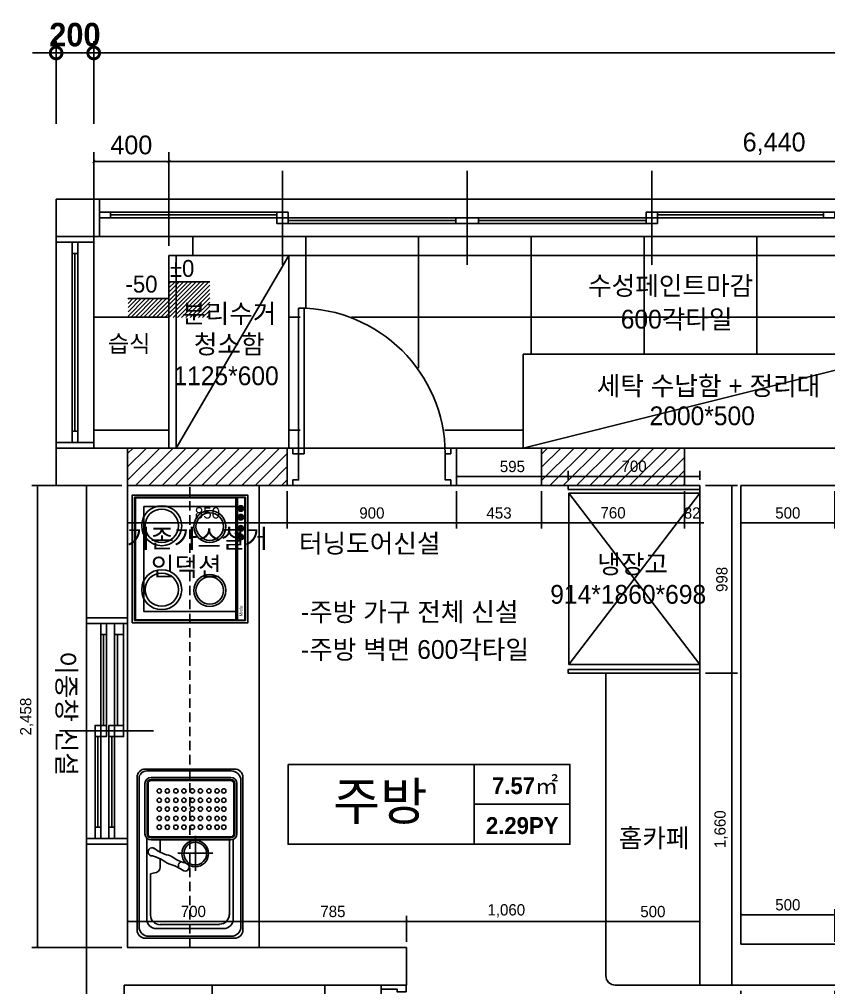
# Model space of a CAD drawing. Header units: inches. Extents: x 7740 to 83056, y -9304 to 75068.
# Drawn here: x 33277 to 37582, y 60634 to 65786 of the extents above; entities that cross this region are included whole.
import ezdxf
from ezdxf.enums import TextEntityAlignment as Align

# ---------------------------------------------------------------- set-up
doc = ezdxf.new("R2010")
doc.units = ezdxf.units.IN
doc.header["$LTSCALE"] = 50
doc.header["$MEASUREMENT"] = 0
doc.linetypes.add('DASHEDX2', pattern=[1.5, 1, -0.5])
for name, color, linetype in [('0-ELC TEXT', 7, 'Continuous'), ('0-LINE', 7, 'Continuous'), ('02-WAL', 2, 'Continuous'), ('03-TEXT', 3, 'Continuous'), ('03-WAL NEW', 3, 'Continuous'), ('04-WIN', 4, 'Continuous'), ('06-FUR', 6, 'Continuous'), ('06-LIGHT', 4, 'Continuous'), ('07-DIM', 5, 'Continuous'), ('07-DIM WAL', 5, 'Continuous'), ('08-HAT', 8, 'Continuous'), ('253', 253, 'Continuous'), ('CO-FURB-DN', 9, 'Continuous'), ('도면층2', 2, 'Continuous'), ('도면층4', 4, 'Continuous'), ('도면층5', 5, 'Continuous'), ('도면층8', 8, 'Continuous'), ('설비', 7, 'Continuous')]:
    doc.layers.add(name, color=color, linetype=linetype)
doc.styles.add('DH-TEXT', font='')
doc.styles.add('넥슨고딕', font='NEXONLv1GothicBold.ttf')
doc.styles.add('마감재', font='stylu.ttf')
doc.styles.add('코레일둥고', font='Korail_Round_Gothic_Medium.ttf')
doc.styles.get('DH-TEXT').set_extended_font_data('HY울릉도L')
doc.dimstyles.new('50', dxfattribs={"dimscale": 50, "dimtxt": 2.5, "dimasz": 2.5, "dimexe": 1.25, "dimexo": 2, "dimtad": 1, "dimdec": 0, "dimtxsty": '넥슨고딕', "dimblk": 'DOTSMALL', "dimcen": 2.5, "dimclrd": 1, "dimclre": 1, "dimclrt": 2, "dimadec": 0, "dimazin": 0, "dimtfac": 1, "dimtdec": 0, "dimtix": 1, "dimtmove": 0, "dimatfit": 3, "dimldrblk": 'DOTSMALL', "dimfxl": 0, "dimarcsym": 0})
doc.dimstyles.new('벽치수 Copy of DIM-50', dxfattribs={"dimscale": 50, "dimtxt": 2, "dimasz": 0.7, "dimexe": 1, "dimexo": 1, "dimgap": 0.7, "dimtad": 1, "dimdec": 0, "dimzin": 1, "dimdsep": 46, "dimlunit": 6, "dimtxsty": '마감재', "dimblk": 'ARCHTICK', "dimcen": -0.09, "dimclrd": 256, "dimclre": 256, "dimclrt": 3, "dimadec": 0, "dimazin": 0, "dimtfac": 1, "dimtdec": 0, "dimtix": 1, "dimtmove": 2, "dimatfit": 0, "dimldrblk": 'ARCHTICK', "dimfxl": 0, "dimtolj": 1, "dimtzin": 0, "dimarcsym": 0})
doc.dimstyles.new('사본 벽치수 Copy of DIM-30', dxfattribs={"dimscale": 30, "dimtxt": 2, "dimasz": 0.7, "dimexe": 1, "dimexo": 1, "dimgap": 0.7, "dimtad": 1, "dimdec": 0, "dimzin": 1, "dimdsep": 46, "dimlunit": 6, "dimtxsty": '마감재', "dimblk": 'ARCHTICK', "dimcen": -0.09, "dimclrd": 256, "dimclre": 256, "dimclrt": 3, "dimadec": 0, "dimazin": 0, "dimtfac": 1, "dimtdec": 0, "dimtix": 1, "dimtmove": 2, "dimatfit": 0, "dimldrblk": 'ARCHTICK', "dimfxl": 0, "dimtolj": 1, "dimtzin": 0, "dimarcsym": 0})
pattern_1 = [(0, (0, 0), (0, 600), []), (90, (0, 0), (-600, 4e-14), [])]

# ---------------------------------------------------------------- blocks, each defined once
blk = doc.blocks.new('_DOTSMALL')
at = {"color": 0, "linetype": 'ByBlock', "const_width": 0.5}
blk.add_lwpolyline([(-0.0625, 0, 1), (0.0625, 0, 1)], format="xyb", close=True, dxfattribs=at)
blk = doc.blocks.new('*D136')
at = {"layer": '07-DIM', "color": 1, "lineweight": -2}
for p, q in [((33472.3, 65229.7), (33472.3, 65669.2)), ((33672.3, 65229.7), (33672.3, 65669.2)), ((33472.3, 65606.7), (33347.3, 65606.7)), ((33472.3, 65606.7), (33672.3, 65606.7)), ((33672.3, 65606.7), (33797.3, 65606.7))]:
    blk.add_line(p, q, dxfattribs=at)
at = {"layer": 'Defpoints', "color": 0}
for p in [(33672.3, 65606.7), (33472.3, 65129.7), (33672.3, 65129.7)]:
    blk.add_point(p, dxfattribs=at)
at = {"layer": '07-DIM', "color": 1, "lineweight": -2, "xscale": 125, "yscale": 125, "zscale": 125}
blk.add_blockref('_DOTSMALL', (33472.3, 65606.7), dxfattribs=at)
at = {"layer": '07-DIM', "color": 1, "lineweight": -2, "xscale": 125, "yscale": 125, "zscale": 125, "rotation": 180}
blk.add_blockref('_DOTSMALL', (33672.3, 65606.7), dxfattribs=at)
at = {"layer": '07-DIM', "color": 2, "insert": (33572.3, 65703.5), "char_height": 125, "attachment_point": 5, "style": '넥슨고딕'}
blk.add_mtext('200', dxfattribs=at)
blk = doc.blocks.new('*D137')
at = {"layer": '07-DIM', "color": 1, "lineweight": -2}
for p, q in [((33672.3, 65229.7), (33672.3, 65669.2)), ((42312.3, 65229.7), (42312.3, 65669.2)), ((33672.3, 65606.7), (42312.3, 65606.7))]:
    blk.add_line(p, q, dxfattribs=at)
at = {"layer": 'Defpoints', "color": 0}
for p in [(42312.3, 65606.7), (33672.3, 65129.7), (42312.3, 65129.7)]:
    blk.add_point(p, dxfattribs=at)
at = {"layer": '07-DIM', "color": 1, "lineweight": -2, "xscale": 125, "yscale": 125, "zscale": 125, "rotation": 180}
blk.add_blockref('_DOTSMALL', (33672.3, 65606.7), dxfattribs=at)
at = {"layer": '07-DIM', "color": 1, "lineweight": -2, "xscale": 125, "yscale": 125, "zscale": 125}
blk.add_blockref('_DOTSMALL', (42312.3, 65606.7), dxfattribs=at)
at = {"layer": '07-DIM', "color": 2, "insert": (37992.3, 65703.5), "char_height": 125, "attachment_point": 5, "style": '넥슨고딕'}
blk.add_mtext('8640', dxfattribs=at)
blk = doc.blocks.new('_ARCHTICK')
at = {"color": 0, "linetype": 'ByBlock', "const_width": 0.075}
blk.add_lwpolyline([(-0.25, -0.25), (0.25, 0.25)], dxfattribs=at)
blk = doc.blocks.new('*D163')
at = {"layer": '07-DIM WAL', "lineweight": -2}
for p, q in [((34702.3, 63274.7), (34702.3, 63076.4)), ((35602.3, 63274.7), (35602.3, 63076.4)), ((35602.3, 63106.4), (34702.3, 63106.4))]:
    blk.add_line(p, q, dxfattribs=at)
at = {"layer": 'Defpoints', "color": 0}
for p in [(34702.3, 63304.7), (35602.3, 63304.7), (34702.3, 63106.4)]:
    blk.add_point(p, dxfattribs=at)
at = {"layer": '07-DIM WAL', "lineweight": -2, "xscale": 21, "yscale": 21, "zscale": 21, "rotation": 180}
blk.add_blockref('_ARCHTICK', (34702.3, 63106.4), dxfattribs=at)
at = {"layer": '07-DIM WAL', "lineweight": -2, "xscale": 21, "yscale": 21, "zscale": 21}
blk.add_blockref('_ARCHTICK', (35602.3, 63106.4), dxfattribs=at)
at = {"layer": '07-DIM WAL', "color": 3, "insert": (35152.3, 63158.7), "char_height": 60, "attachment_point": 5, "style": '마감재'}
blk.add_mtext('\\A1;900', dxfattribs=at)
blk = doc.blocks.new('*D164')
at = {"layer": '07-DIM WAL', "lineweight": -2}
for p, q in [((33852.3, 60876.7), (33852.3, 61015.4)), ((34552.3, 60876.7), (34552.3, 61015.4)), ((34552.3, 60985.4), (33852.3, 60985.4))]:
    blk.add_line(p, q, dxfattribs=at)
at = {"layer": 'Defpoints', "color": 0}
for p in [(33852.3, 60985.4), (33852.3, 60846.7), (34552.3, 60846.7)]:
    blk.add_point(p, dxfattribs=at)
at = {"layer": '07-DIM WAL', "lineweight": -2, "xscale": 21, "yscale": 21, "zscale": 21, "rotation": 180}
blk.add_blockref('_ARCHTICK', (33852.3, 60985.4), dxfattribs=at)
at = {"layer": '07-DIM WAL', "lineweight": -2, "xscale": 21, "yscale": 21, "zscale": 21}
blk.add_blockref('_ARCHTICK', (34552.3, 60985.4), dxfattribs=at)
at = {"layer": '07-DIM WAL', "color": 3, "insert": (34202.3, 61038.7), "char_height": 60, "attachment_point": 5, "style": '마감재'}
blk.add_mtext('\\A1;700', dxfattribs=at)
blk = doc.blocks.new('*D165')
at = {"layer": '07-DIM WAL', "lineweight": -2}
for p, q in [((36397.3, 60876.7), (36397.3, 61015.4)), ((36897.3, 60876.7), (36897.3, 61015.4)), ((36897.3, 60985.4), (36397.3, 60985.4))]:
    blk.add_line(p, q, dxfattribs=at)
at = {"layer": 'Defpoints', "color": 0}
for p in [(36397.3, 60985.4), (36397.3, 60846.7), (36897.3, 60846.7)]:
    blk.add_point(p, dxfattribs=at)
at = {"layer": '07-DIM WAL', "lineweight": -2, "xscale": 21, "yscale": 21, "zscale": 21, "rotation": 180}
blk.add_blockref('_ARCHTICK', (36397.3, 60985.4), dxfattribs=at)
at = {"layer": '07-DIM WAL', "lineweight": -2, "xscale": 21, "yscale": 21, "zscale": 21}
blk.add_blockref('_ARCHTICK', (36897.3, 60985.4), dxfattribs=at)
at = {"layer": '07-DIM WAL', "color": 3, "insert": (36647.3, 61037.9), "char_height": 60, "attachment_point": 5, "style": '마감재'}
blk.add_mtext('\\A1;500', dxfattribs=at)
blk = doc.blocks.new('*D166')
at = {"layer": '07-DIM WAL', "lineweight": -2}
for p, q in [((35337.3, 60876.7), (35337.3, 61015.4)), ((36397.3, 60876.7), (36397.3, 61015.4)), ((36397.3, 60985.4), (35337.3, 60985.4))]:
    blk.add_line(p, q, dxfattribs=at)
at = {"layer": 'Defpoints', "color": 0}
for p in [(35337.3, 60985.4), (35337.3, 60846.7), (36397.3, 60846.7)]:
    blk.add_point(p, dxfattribs=at)
at = {"layer": '07-DIM WAL', "lineweight": -2, "xscale": 21, "yscale": 21, "zscale": 21, "rotation": 180}
blk.add_blockref('_ARCHTICK', (35337.3, 60985.4), dxfattribs=at)
at = {"layer": '07-DIM WAL', "lineweight": -2, "xscale": 21, "yscale": 21, "zscale": 21}
blk.add_blockref('_ARCHTICK', (36397.3, 60985.4), dxfattribs=at)
at = {"layer": '07-DIM WAL', "color": 3, "insert": (35867.3, 61042), "char_height": 60, "attachment_point": 5, "style": '마감재'}
blk.add_mtext('\\A1;1,060', dxfattribs=at)
blk = doc.blocks.new('*D167')
at = {"layer": '07-DIM WAL', "lineweight": -2}
for p, q in [((34552.3, 60876.7), (34552.3, 61015.4)), ((35337.3, 60876.7), (35337.3, 61015.4)), ((35337.3, 60985.4), (34552.3, 60985.4))]:
    blk.add_line(p, q, dxfattribs=at)
at = {"layer": 'Defpoints', "color": 0}
for p in [(34552.3, 60985.4), (34552.3, 60846.7), (35337.3, 60846.7)]:
    blk.add_point(p, dxfattribs=at)
at = {"layer": '07-DIM WAL', "lineweight": -2, "xscale": 21, "yscale": 21, "zscale": 21, "rotation": 180}
blk.add_blockref('_ARCHTICK', (34552.3, 60985.4), dxfattribs=at)
at = {"layer": '07-DIM WAL', "lineweight": -2, "xscale": 21, "yscale": 21, "zscale": 21}
blk.add_blockref('_ARCHTICK', (35337.3, 60985.4), dxfattribs=at)
at = {"layer": '07-DIM WAL', "color": 3, "insert": (34944.8, 61038.5), "char_height": 60, "attachment_point": 5, "style": '마감재'}
blk.add_mtext('\\A1;785', dxfattribs=at)
blk = doc.blocks.new('FB-022')
at = {"layer": 'CO-FURB-DN', "color": 251}
for p, q in [((370.5, 513), (-361, 513)), ((346.5, 483.5), (97.4, 483.5)), ((-408.5, 465.5), (-408.5, 57)), ((76.4, 475), (-323, 475)), ((-99.8, 456), (-304, 456)), ((-99.8, 456), (-95, 437)), ((67.4, 453.5), (67.4, 59.5)), ((77.4, 453.5), (77.4, 59.5)), ((82.4, 453.5), (82.4, 59.5)), ((346.5, 473.5), (97.4, 473.5)), ((346.5, 468.5), (97.4, 468.5)), ((361.5, 59.5), (361.5, 453.5)), ((366.5, 59.5), (366.5, 453.5)), ((376.5, 59.5), (376.5, 453.5)), ((408.5, 57), (408.5, 475)), ((-370.5, 427.5), (-370.5, 95)), ((-350.7, 409), (-350.7, 114.5)), ((-66.5, 408.5), (-25.7, 408.5)), ((6.7, 408.5), (67.4, 408.5)), ((1.8, 320.6), (1.8, 148.2)), ((88, 234.4), (-84.4, 234.4)), ((-304, 66.5), (67.4, 66.5)), ((-361, 9.5), (361, 9.5)), ((-323, 47.5), (69.9, 47.5)), ((97.4, 44.5), (346.5, 44.5)), ((97.4, 39.5), (346.5, 39.5)), ((97.4, 29.5), (346.5, 29.5))]:
    blk.add_line(p, q, dxfattribs=at)
at = {"layer": 'CO-FURB-DN'}
blk.add_lwpolyline([(-378, 0), (378, 0, 0.414214), (418, 40), (418, 482.5, 0.414214), (378, 522.5), (-378, 522.5, 0.414214), (-418, 482.5), (-418, 40, 0.414214)], format="xyb", close=True, dxfattribs=at)
at = {"layer": 'CO-FURB-DN', "color": 251}
for centre, radius in [((130.7, 412.8), 10.7), ((130.7, 373.1), 10.7), ((174.1, 412.8), 10.7), ((174.1, 373.1), 10.7), ((220.1, 412.8), 10.7), ((220.1, 373.1), 10.7), ((263.5, 412.8), 10.7), ((263.5, 373.1), 10.7), ((309.5, 412.8), 10.7), ((309.5, 373.1), 10.7), ((130.7, 331), 10.7), ((174.1, 331), 10.7), ((220.1, 331), 10.7), ((263.5, 331), 10.7), ((309.5, 331), 10.7), ((-0.1, 235.3), 65.6), ((-0.1, 235.3), 56.1), ((130.7, 291.3), 10.7), ((174.1, 291.3), 10.7), ((220.1, 291.3), 10.7), ((263.5, 291.3), 10.7), ((309.5, 291.3), 10.7), ((130.7, 249.1), 10.7), ((174.1, 249.1), 10.7), ((220.1, 249.1), 10.7), ((263.5, 249.1), 10.7), ((309.5, 249.1), 10.7), ((130.7, 209.4), 10.7), ((174.1, 209.4), 10.7), ((220.1, 209.4), 10.7), ((263.5, 209.4), 10.7), ((309.5, 209.4), 10.7), ((130.7, 167.2), 10.7), ((174.1, 167.2), 10.7), ((220.1, 167.2), 10.7), ((263.5, 167.2), 10.7), ((309.5, 167.2), 10.7), ((130.7, 127.5), 10.7), ((130.7, 94), 10.7), ((174.1, 127.5), 10.7), ((174.1, 94), 10.7), ((220.1, 127.5), 10.7), ((220.1, 94), 10.7), ((263.5, 127.5), 10.7), ((263.5, 94), 10.7), ((309.5, 127.5), 10.7), ((309.5, 94), 10.7)]:
    blk.add_circle(centre, radius, dxfattribs=at)
for centre, radius, start, end in [((-361, 465.5), 47.5, 90, 180), ((97.4, 453.5), 30, 90, 180), ((346.5, 453.5), 30, 0, 90), ((370.5, 475), 38, 0, 90), ((-323, 427.5), 47.5, 90, 180), ((-304, 408.5), 47.5, 90, 180), ((-66.5, 437), 28.5, 180, 270), ((-191.5, 490.3), 185.1, 323.5863, 349.4447), ((8.7, 448.1), 20, 310.6945, 180.7549), ((172.2, 325.1), 185.1, 141.4118, 166.8606), ((97.4, 453.5), 20, 90, 180), ((97.4, 453.5), 15, 90, 180), ((346.5, 453.5), 20, 0, 90), ((346.5, 453.5), 15, 0, 90), ((66.5, 437), 28.5, 270, 271.7483), ((-309.2, 441.9), 270.1, 325.9944, 343.4491), ((-2.3, 350.7), 50, 143.5863, 163.4491), ((132.7, 239.2), 185.1, 143.6787, 165.202), ((-56.8, 378.5), 50, 323.6787, 346.8606), ((-66.2, 284.6), 20, 161.8768, 5.5388), ((-59.8, 298.7), 20, 16.6147, 121.8543), ((-301.3, 114.5), 47.5, 180, 270), ((-361, 57), 47.5, 180, 270), ((-323, 95), 47.5, 180, 270), ((97.4, 59.5), 30, 180, 270), ((97.4, 59.5), 20, 180, 270), ((97.4, 59.5), 15, 180, 270), ((346.5, 59.5), 30, 270, 0), ((346.5, 59.5), 20, 270, 0), ((346.5, 59.5), 15, 270, 0), ((361, 57), 47.5, 270, 0)]:
    blk.add_arc(centre, radius, start, end, dxfattribs=at)
blk = doc.blocks.new('FB-009')
at = {"layer": 'CO-FURB-DN', "color": 251}
for p, q in [((10, 510), (10, 10)), ((278, 510), (10, 510)), ((13.4, 505.2), (13.4, 53.7)), ((275.4, 505.2), (13.4, 505.2)), ((566, 510), (266.8, 510)), ((563.4, 505.2), (266.8, 505.2)), ((563.4, 53.7), (563.4, 505.2)), ((566, 10), (566, 510)), ((10, 50), (278, 50)), ((12.2, 46.5), (12.2, 13.4)), ((276.4, 46.5), (12.2, 46.5)), ((13.4, 53.7), (275.4, 53.7)), ((266.8, 53.7), (563.4, 53.7)), ((266.8, 50), (566, 50)), ((564.4, 46.5), (266.8, 46.5)), ((564.4, 13.4), (564.4, 46.5)), ((10, 10), (278, 10)), ((12.2, 13.4), (276.4, 13.4)), ((266.8, 13.4), (564.4, 13.4)), ((266.8, 10), (566, 10)), ((385, 40.6), (385, 21.8)), ((388, 40.6), (388, 21.8)), ((424.2, 40.6), (424.2, 21.8)), ((427.2, 40.6), (427.2, 21.8)), ((474.9, 40.6), (474.9, 21.8)), ((477.9, 40.6), (477.9, 21.8)), ((514, 40.6), (514, 21.8)), ((517, 40.6), (517, 21.8))]:
    blk.add_line(p, q, dxfattribs=at)
at = {"layer": 'CO-FURB-DN'}
blk.add_lwpolyline([(0, 520), (576, 520), (576, 0), (0, 0)], close=True, dxfattribs=at)
at = {"layer": 'CO-FURB-DN', "color": 251}
for centre, radius in [((149.6, 387.2), 89.9), ((149.6, 387.2), 74.9), ((437.6, 387.2), 89.9), ((437.6, 387.2), 74.9), ((145.8, 170.8), 72), ((145.8, 170.8), 62), ((433.8, 170.8), 72), ((433.8, 170.8), 62), ((386.5, 31.2), 12.5), ((425.6, 31.2), 12.5), ((476.3, 31.2), 12.5), ((515.5, 31.2), 12.5), ((386.5, 31.2), 9.52), ((425.6, 31.2), 9.52), ((476.3, 31.2), 9.52), ((515.5, 31.2), 9.52)]:
    blk.add_circle(centre, radius, dxfattribs=at)
at = {"layer": 'CO-FURB-DN', "color": 251, "style": 'DH-TEXT'}
blk.add_text('Miele', height=15, dxfattribs=at).set_placement((29, 23.1))
blk = doc.blocks.new('*D174')
at = {"layer": '07-DIM WAL', "lineweight": -2}
for p, q in [((36927.3, 63304.7), (37096.7, 63304.7)), ((37066.7, 63304.7), (37066.7, 62306.7)), ((36927.3, 62306.7), (37096.7, 62306.7))]:
    blk.add_line(p, q, dxfattribs=at)
at = {"layer": 'Defpoints', "color": 0}
for p in [(36897.3, 63304.7), (36897.3, 62306.7), (37066.7, 62306.7)]:
    blk.add_point(p, dxfattribs=at)
at = {"layer": '07-DIM WAL', "lineweight": -2, "xscale": 21, "yscale": 21, "zscale": 21}
for p, rotation in [((37066.7, 63304.7), 90), ((37066.7, 62306.7), 270)]:
    blk.add_blockref('_ARCHTICK', p, dxfattribs=dict(at, rotation=rotation))
at = {"layer": '07-DIM WAL', "color": 3, "insert": (37014.6, 62805.7), "char_height": 60, "attachment_point": 5, "rotation": 90, "style": '마감재'}
blk.add_mtext('\\A1;998', dxfattribs=at)
blk = doc.blocks.new('*D175')
at = {"layer": '07-DIM WAL', "lineweight": -2}
for p, q in [((33822.3, 63304.7), (33342.5, 63304.7)), ((33372.5, 63304.7), (33372.5, 60846.7)), ((33822.3, 60846.7), (33342.5, 60846.7))]:
    blk.add_line(p, q, dxfattribs=at)
at = {"layer": 'Defpoints', "color": 0}
for p in [(33852.3, 63304.7), (33372.5, 60846.7), (33852.3, 60846.7)]:
    blk.add_point(p, dxfattribs=at)
at = {"layer": '07-DIM WAL', "lineweight": -2, "xscale": 21, "yscale": 21, "zscale": 21}
for p, rotation in [((33372.5, 63304.7), 90), ((33372.5, 60846.7), 270)]:
    blk.add_blockref('_ARCHTICK', p, dxfattribs=dict(at, rotation=rotation))
at = {"layer": '07-DIM WAL', "color": 3, "insert": (33316, 62075.7), "char_height": 60, "attachment_point": 5, "rotation": 90, "style": '마감재'}
blk.add_mtext('\\A1;2,458', dxfattribs=at)
blk = doc.blocks.new('*D176')
at = {"layer": '07-DIM WAL', "lineweight": -2}
for p, q in [((36927.3, 62306.7), (37096.7, 62306.7)), ((37066.7, 62306.7), (37066.7, 60646.7)), ((36927.3, 60646.7), (37096.7, 60646.7))]:
    blk.add_line(p, q, dxfattribs=at)
at = {"layer": 'Defpoints', "color": 0}
for p in [(36897.3, 62306.7), (36897.3, 60646.7), (37066.7, 60646.7)]:
    blk.add_point(p, dxfattribs=at)
at = {"layer": '07-DIM WAL', "lineweight": -2, "xscale": 21, "yscale": 21, "zscale": 21}
for p, rotation in [((37066.7, 62306.7), 90), ((37066.7, 60646.7), 270)]:
    blk.add_blockref('_ARCHTICK', p, dxfattribs=dict(at, rotation=rotation))
at = {"layer": '07-DIM WAL', "color": 3, "insert": (37010, 61476.7), "char_height": 60, "attachment_point": 5, "rotation": 90, "style": '마감재'}
blk.add_mtext('\\A1;1,660', dxfattribs=at)
blk = doc.blocks.new('*D180')
at = {"layer": '07-DIM WAL', "lineweight": -2}
for p, q in [((37115.3, 63274.7), (37115.3, 63076.4)), ((37615.3, 63274.7), (37615.3, 63076.4)), ((37615.3, 63106.4), (37115.3, 63106.4))]:
    blk.add_line(p, q, dxfattribs=at)
at = {"layer": 'Defpoints', "color": 0}
for p in [(37115.3, 63304.7), (37615.3, 63304.7), (37115.3, 63106.4)]:
    blk.add_point(p, dxfattribs=at)
at = {"layer": '07-DIM WAL', "lineweight": -2, "xscale": 21, "yscale": 21, "zscale": 21, "rotation": 180}
blk.add_blockref('_ARCHTICK', (37115.3, 63106.4), dxfattribs=at)
at = {"layer": '07-DIM WAL', "lineweight": -2, "xscale": 21, "yscale": 21, "zscale": 21}
blk.add_blockref('_ARCHTICK', (37615.3, 63106.4), dxfattribs=at)
at = {"layer": '07-DIM WAL', "color": 3, "insert": (37365.3, 63159), "char_height": 60, "attachment_point": 5, "style": '마감재'}
blk.add_mtext('\\A1;500', dxfattribs=at)
blk = doc.blocks.new('*D181')
at = {"layer": '07-DIM WAL', "lineweight": -2}
for p, q in [((36055.3, 63274.7), (36055.3, 63076.4)), ((36815.3, 63274.7), (36815.3, 63076.4)), ((36055.3, 63106.4), (36815.3, 63106.4))]:
    blk.add_line(p, q, dxfattribs=at)
at = {"layer": 'Defpoints', "color": 0}
for p in [(36055.3, 63304.7), (36815.3, 63304.7), (36815.3, 63106.4)]:
    blk.add_point(p, dxfattribs=at)
at = {"layer": '07-DIM WAL', "lineweight": -2, "xscale": 21, "yscale": 21, "zscale": 21, "rotation": 180}
blk.add_blockref('_ARCHTICK', (36055.3, 63106.4), dxfattribs=at)
at = {"layer": '07-DIM WAL', "lineweight": -2, "xscale": 21, "yscale": 21, "zscale": 21}
blk.add_blockref('_ARCHTICK', (36815.3, 63106.4), dxfattribs=at)
at = {"layer": '07-DIM WAL', "color": 3, "insert": (36435.3, 63159.8), "char_height": 60, "attachment_point": 5, "style": '마감재'}
blk.add_mtext('\\A1;760', dxfattribs=at)
blk = doc.blocks.new('*D182')
at = {"layer": '07-DIM WAL', "lineweight": -2}
for p, q in [((36815.3, 63274.7), (36815.3, 63076.4)), ((36897.3, 63274.7), (36897.3, 63076.4)), ((36815.3, 63106.4), (36794.3, 63106.4)), ((36897.3, 63106.4), (36815.3, 63106.4)), ((36897.3, 63106.4), (36918.3, 63106.4))]:
    blk.add_line(p, q, dxfattribs=at)
at = {"layer": 'Defpoints', "color": 0}
for p in [(36815.3, 63304.7), (36897.3, 63304.7), (36815.3, 63106.4)]:
    blk.add_point(p, dxfattribs=at)
at = {"layer": '07-DIM WAL', "lineweight": -2, "xscale": 21, "yscale": 21, "zscale": 21}
blk.add_blockref('_ARCHTICK', (36815.3, 63106.4), dxfattribs=at)
at = {"layer": '07-DIM WAL', "lineweight": -2, "xscale": 21, "yscale": 21, "zscale": 21, "rotation": 180}
blk.add_blockref('_ARCHTICK', (36897.3, 63106.4), dxfattribs=at)
at = {"layer": '07-DIM WAL', "color": 3, "insert": (36856.3, 63158.5), "char_height": 60, "attachment_point": 5, "style": '마감재'}
blk.add_mtext('\\A1;82', dxfattribs=at)
blk = doc.blocks.new('*D191')
at = {"layer": '07-DIM WAL', "lineweight": -2}
for p, q in [((33672.3, 64679.7), (33672.3, 65079.3)), ((34072.3, 64579.7), (34072.3, 65079.3)), ((34072.3, 65029.3), (33672.3, 65029.3))]:
    blk.add_line(p, q, dxfattribs=at)
at = {"layer": 'Defpoints', "color": 0}
for p in [(33672.3, 65029.3), (33672.3, 64629.7), (34072.3, 64529.7)]:
    blk.add_point(p, dxfattribs=at)
at = {"layer": '07-DIM WAL', "lineweight": -2, "xscale": 35, "yscale": 35, "zscale": 35, "rotation": 180}
blk.add_blockref('_ARCHTICK', (33672.3, 65029.3), dxfattribs=at)
at = {"layer": '07-DIM WAL', "lineweight": -2, "xscale": 35, "yscale": 35, "zscale": 35}
blk.add_blockref('_ARCHTICK', (34072.3, 65029.3), dxfattribs=at)
at = {"layer": '07-DIM WAL', "color": 3, "insert": (33872.3, 65116.9), "char_height": 100, "attachment_point": 5, "style": '마감재'}
blk.add_mtext('\\A1;400', dxfattribs=at)
blk = doc.blocks.new('*D193')
at = {"layer": '07-DIM WAL', "lineweight": -2}
for p, q in [((34072.3, 64679.7), (34072.3, 65079.3)), ((40512.3, 64679.7), (40512.3, 65079.3)), ((34072.3, 65029.3), (40512.3, 65029.3))]:
    blk.add_line(p, q, dxfattribs=at)
at = {"layer": 'Defpoints', "color": 0}
for p in [(40512.3, 65029.3), (34072.3, 64629.7), (40512.3, 64629.7)]:
    blk.add_point(p, dxfattribs=at)
at = {"layer": '07-DIM WAL', "lineweight": -2, "xscale": 35, "yscale": 35, "zscale": 35, "rotation": 180}
blk.add_blockref('_ARCHTICK', (34072.3, 65029.3), dxfattribs=at)
at = {"layer": '07-DIM WAL', "lineweight": -2, "xscale": 35, "yscale": 35, "zscale": 35}
blk.add_blockref('_ARCHTICK', (40512.3, 65029.3), dxfattribs=at)
at = {"layer": '07-DIM WAL', "color": 3, "insert": (37292.3, 65123.6), "char_height": 100, "attachment_point": 5, "style": '마감재'}
blk.add_mtext('\\A1;6,440', dxfattribs=at)
blk = doc.blocks.new('*D194')
at = {"layer": '07-DIM WAL', "lineweight": -2}
for p, q in [((33852.3, 63274.7), (33852.3, 63076.4)), ((34702.3, 63274.7), (34702.3, 63076.4)), ((33852.3, 63106.4), (34702.3, 63106.4))]:
    blk.add_line(p, q, dxfattribs=at)
at = {"layer": 'Defpoints', "color": 0}
for p in [(33852.3, 63304.7), (34702.3, 63304.7), (34702.3, 63106.4)]:
    blk.add_point(p, dxfattribs=at)
at = {"layer": '07-DIM WAL', "lineweight": -2, "xscale": 21, "yscale": 21, "zscale": 21, "rotation": 180}
blk.add_blockref('_ARCHTICK', (33852.3, 63106.4), dxfattribs=at)
at = {"layer": '07-DIM WAL', "lineweight": -2, "xscale": 21, "yscale": 21, "zscale": 21}
blk.add_blockref('_ARCHTICK', (34702.3, 63106.4), dxfattribs=at)
at = {"layer": '07-DIM WAL', "color": 3, "insert": (34277.3, 63159), "char_height": 60, "attachment_point": 5, "style": '마감재'}
blk.add_mtext('\\A1;850', dxfattribs=at)
blk = doc.blocks.new('*D195')
at = {"layer": '07-DIM WAL', "lineweight": -2}
for p, q in [((35602.3, 63274.7), (35602.3, 63076.4)), ((36055.3, 63274.7), (36055.3, 63076.4)), ((36055.3, 63106.4), (35602.3, 63106.4))]:
    blk.add_line(p, q, dxfattribs=at)
at = {"layer": 'Defpoints', "color": 0}
for p in [(35602.3, 63304.7), (36055.3, 63304.7), (35602.3, 63106.4)]:
    blk.add_point(p, dxfattribs=at)
at = {"layer": '07-DIM WAL', "lineweight": -2, "xscale": 21, "yscale": 21, "zscale": 21, "rotation": 180}
blk.add_blockref('_ARCHTICK', (35602.3, 63106.4), dxfattribs=at)
at = {"layer": '07-DIM WAL', "lineweight": -2, "xscale": 21, "yscale": 21, "zscale": 21}
blk.add_blockref('_ARCHTICK', (36055.3, 63106.4), dxfattribs=at)
at = {"layer": '07-DIM WAL', "color": 3, "insert": (35828.8, 63158.8), "char_height": 60, "attachment_point": 5, "style": '마감재'}
blk.add_mtext('\\A1;453', dxfattribs=at)
blk = doc.blocks.new('*D202')
at = {"layer": '07-DIM', "lineweight": -2}
for p, q in [((37115.3, 60616.7), (37115.3, 60357.5)), ((37615.3, 60616.7), (37615.3, 60357.5)), ((37115.3, 60387.5), (37615.3, 60387.5))]:
    blk.add_line(p, q, dxfattribs=at)
at = {"layer": 'Defpoints', "color": 0}
for p in [(37115.3, 60646.7), (37615.3, 60646.7), (37615.3, 60387.5)]:
    blk.add_point(p, dxfattribs=at)
at = {"layer": '07-DIM', "lineweight": -2, "xscale": 21, "yscale": 21, "zscale": 21, "rotation": 180}
blk.add_blockref('_ARCHTICK', (37115.3, 60387.5), dxfattribs=at)
at = {"layer": '07-DIM', "lineweight": -2, "xscale": 21, "yscale": 21, "zscale": 21}
blk.add_blockref('_ARCHTICK', (37615.3, 60387.5), dxfattribs=at)
at = {"layer": '07-DIM', "color": 3, "insert": (37365.3, 60440.1), "char_height": 60, "attachment_point": 5, "style": '마감재'}
blk.add_mtext('\\A1;500', dxfattribs=at)
blk = doc.blocks.new('FLOORPLAN')
at = {"layer": '03-WAL NEW'}
h = blk.add_hatch(dxfattribs=at)
h.set_pattern_fill('_USER', color=256, scale=50, angle=45, pattern_type=0)
h.set_pattern_definition([(45, (-3709.986, 36165.68), (-35.35534, 35.35534), [])])
h.paths.add_polyline_path([(34522.9, 50315.9), (33672.9, 50315.9), (33672.9, 50115.9), (34522.9, 50115.9)])
h = blk.add_hatch(dxfattribs=at)
h.set_pattern_fill('_USER', color=256, scale=50, angle=45, pattern_type=0)
h.set_pattern_definition([(45, (-1504.986, 36165.68), (-35.35534, 35.35534), [])])
h.paths.add_polyline_path([(36635.9, 50315.9), (35875.9, 50315.9), (35875.9, 50115.9), (36635.9, 50115.9)])
at = {"layer": '0-LINE'}
blk.add_line((35022.5, 47457.9), (35022.5, 45857.9), dxfattribs=at)
at = {"layer": '02-WAL'}
for p, q in [((33292.9, 50115.9), (33292.9, 51640.9)), ((33292.9, 51640.9), (33492.9, 51640.9)), ((33492.9, 51440.9), (33492.9, 51640.9)), ((33492.9, 50315.9), (33492.9, 51440.9)), ((33292.9, 50315.9), (34522.9, 50315.9)), ((33672.9, 47657.9), (33672.9, 50315.9)), ((34522.9, 50115.9), (34522.9, 50315.9)), ((34522.9, 50315.9), (34522.9, 50115.9)), ((35422.9, 50315.9), (37435.9, 50315.9)), ((35422.9, 50115.9), (35422.9, 50315.9)), ((35422.9, 50315.9), (35422.9, 50115.9)), ((35875.9, 50115.9), (35875.9, 50315.9)), ((36635.9, 50115.9), (36635.9, 50315.9)), ((33292.9, 50115.9), (33454.9, 50115.9)), ((33454.9, 45857.9), (33454.9, 50115.9)), ((33672.9, 50115.9), (34522.9, 50115.9)), ((35422.9, 50115.9), (36717.9, 50115.9)), ((36717.9, 47457.9), (36717.9, 50115.9)), ((36935.9, 47675.9), (36935.9, 50115.9)), ((36935.9, 50115.9), (38205.9, 50115.9)), ((33672.9, 49412.9), (33454.9, 49412.9)), ((33672.9, 48207.9), (33454.9, 48207.9)), ((35157.9, 47657.9), (33672.9, 47657.9)), ((35157.9, 47457.9), (35157.9, 47657.9)), ((36935.9, 47675.9), (37435.9, 47675.9)), ((33654.9, 45857.9), (33654.9, 47457.9)), ((35157.9, 47457.9), (33654.9, 47457.9)), ((36717.9, 47457.9), (37435.9, 47457.9))]:
    blk.add_line(p, q, dxfattribs=at)
at = {"layer": '03-WAL NEW'}
blk.add_line((34722.5, 45857.9), (34722.5, 47457.9), dxfattribs=at)
for points in [[(34522.9, 50315.9), (33672.9, 50315.9), (33672.9, 50115.9), (34522.9, 50115.9)], [(36635.9, 50315.9), (35875.9, 50315.9), (35875.9, 50115.9), (36635.9, 50115.9)]]:
    blk.add_lwpolyline(points, close=True, dxfattribs=at)
at = {"layer": '04-WIN'}
blk.add_line((34582.9, 50285.9), (34582.9, 51060.9), dxfattribs=at)
at = {"layer": '도면층2'}
for p, q in [((33492.9, 51640.9), (33492.9, 51440.9)), ((33492.9, 51440.9), (33292.9, 51440.9)), ((33492.9, 50315.9), (33292.9, 50315.9)), ((34522.9, 50315.9), (34522.9, 50115.9)), ((35422.9, 50315.9), (35422.9, 50115.9)), ((33454.9, 49412.9), (33672.9, 49412.9)), ((33454.9, 48207.9), (33672.9, 48207.9))]:
    blk.add_line(p, q, dxfattribs=at)
at = {"layer": '도면층4'}
for p, q in [((34496.7, 51290.9), (34496.7, 51790.9)), ((35479.4, 51290.9), (35479.4, 51790.9)), ((36462.1, 51290.9), (36462.1, 51790.9)), ((37465.9, 51640.9), (33492.9, 51640.9)), ((33492.9, 51640.9), (33492.9, 51440.9)), ((33522.9, 51640.9), (33522.9, 51440.9)), ((33582.9, 51555.9), (34466.7, 51555.9)), ((34526.7, 51525.9), (35419.4, 51525.9)), ((36432.1, 51525.9), (35539.4, 51525.9)), ((37375.9, 51555.9), (36492.1, 51555.9)), ((33292.9, 51440.9), (33292.9, 50315.9)), ((33492.9, 51440.9), (33292.9, 51440.9)), ((33492.9, 51440.9), (37465.9, 51440.9)), ((33492.9, 50315.9), (33492.9, 51440.9)), ((33492.9, 51410.9), (33292.9, 51410.9)), ((33392.9, 51350.9), (33392.9, 50405.9)), ((34582.9, 50285.9), (34582.9, 51060.9)), ((34582.9, 51060.9), (34612.9, 51060.9)), ((34612.9, 50285.9), (34612.9, 51060.3)), ((33292.9, 50345.9), (33492.9, 50345.9)), ((33292.9, 50315.9), (33492.9, 50315.9)), ((34522.9, 50115.9), (34522.9, 50315.9)), ((34522.9, 50315.9), (35422.9, 50315.9)), ((34522.9, 50315.9), (34522.9, 50115.9)), ((34582.9, 50285.9), (34612.9, 50285.9)), ((35422.9, 50315.9), (35422.9, 50115.9)), ((35422.9, 50115.9), (34522.9, 50115.9)), ((33672.9, 49412.9), (33454.9, 49412.9)), ((33454.9, 49412.9), (33454.9, 48207.9)), ((33672.9, 48207.9), (33672.9, 49412.9)), ((33672.9, 49382.9), (33454.9, 49382.9)), ((33545.3, 48840.4), (33545.3, 49322.9)), ((33619.1, 48840.4), (33619.1, 49322.9)), ((33810.3, 48810.4), (33310.3, 48810.4)), ((33515.3, 48297.9), (33515.3, 48780.4)), ((33589.1, 48297.9), (33589.1, 48780.4)), ((33454.9, 48237.9), (33672.9, 48237.9)), ((33454.9, 48207.9), (33672.9, 48207.9))]:
    blk.add_line(p, q, dxfattribs=at)
for points in [[(33522.9, 51570.9), (33522.9, 51540.9), (33582.9, 51540.9), (33582.9, 51570.9)], [(34466.7, 51570.9), (34466.7, 51540.9), (34526.7, 51540.9), (34526.7, 51570.9)], [(34466.7, 51540.9), (34466.7, 51510.9), (34526.7, 51510.9), (34526.7, 51540.9)], [(35419.4, 51540.9), (35419.4, 51510.9), (35479.4, 51510.9), (35479.4, 51540.9)], [(35539.4, 51540.9), (35539.4, 51510.9), (35479.4, 51510.9), (35479.4, 51540.9)], [(36492.1, 51570.9), (36492.1, 51540.9), (36432.1, 51540.9), (36432.1, 51570.9)], [(36492.1, 51540.9), (36492.1, 51510.9), (36432.1, 51510.9), (36432.1, 51540.9)], [(37435.9, 51570.9), (37435.9, 51540.9), (37375.9, 51540.9), (37375.9, 51570.9)], [(33407.9, 51410.9), (33377.9, 51410.9), (33377.9, 51350.9), (33407.9, 51350.9)], [(33407.9, 50405.9), (33377.9, 50405.9), (33377.9, 50345.9), (33407.9, 50345.9)], [(33530.3, 49322.9), (33560.3, 49322.9), (33560.3, 49382.9), (33530.3, 49382.9)], [(33604.1, 49322.9), (33652.1, 49322.9), (33652.1, 49382.9), (33604.1, 49382.9)], [(33500.3, 48780.4), (33530.3, 48780.4), (33530.3, 48840.4), (33500.3, 48840.4)], [(33530.3, 48780.4), (33560.3, 48780.4), (33560.3, 48840.4), (33530.3, 48840.4)], [(33574.1, 48780.4), (33604.1, 48780.4), (33604.1, 48840.4), (33574.1, 48840.4)], [(33604.1, 48780.4), (33652.1, 48780.4), (33652.1, 48840.4), (33604.1, 48840.4)], [(33500.3, 48237.9), (33530.3, 48237.9), (33530.3, 48297.9), (33500.3, 48297.9)], [(33574.1, 48237.9), (33604.1, 48237.9), (33604.1, 48297.9), (33574.1, 48297.9)]]:
    blk.add_lwpolyline(points, close=True, dxfattribs=at)
for points in [[(34522.9, 50315.9), (34552.9, 50315.9), (34552.9, 50285.9), (34582.9, 50285.9), (34582.9, 50145.9), (34552.9, 50145.9), (34552.9, 50115.9), (34522.9, 50115.9), (34522.9, 50315.9)], [(35422.9, 50315.9), (35392.9, 50315.9), (35392.9, 50285.9), (35362.9, 50285.9), (35362.9, 50145.9), (35392.9, 50145.9), (35392.9, 50115.9), (35422.9, 50115.9), (35422.9, 50315.9)]]:
    blk.add_lwpolyline(points, dxfattribs=at)
at = {"layer": '도면층5'}
for p, q in [((34466.7, 51570.9), (33582.9, 51570.9)), ((34466.7, 51540.9), (33582.9, 51540.9)), ((35419.4, 51540.9), (34526.7, 51540.9)), ((35539.4, 51540.9), (36432.1, 51540.9)), ((36492.1, 51570.9), (37375.9, 51570.9)), ((36492.1, 51540.9), (37375.9, 51540.9)), ((35419.4, 51510.9), (34526.7, 51510.9)), ((35539.4, 51510.9), (36432.1, 51510.9)), ((33377.9, 50405.9), (33377.9, 51350.9)), ((33407.9, 50405.9), (33407.9, 51350.9)), ((33530.3, 49322.9), (33530.3, 48840.4)), ((33560.3, 49322.9), (33560.3, 48840.4)), ((33604.1, 49322.9), (33604.1, 48840.4)), ((33652.1, 49322.9), (33652.1, 48840.4)), ((33500.3, 48780.4), (33500.3, 48297.9)), ((33530.3, 48780.4), (33530.3, 48297.9)), ((33574.1, 48780.4), (33574.1, 48297.9)), ((33604.1, 48780.4), (33604.1, 48297.9))]:
    blk.add_line(p, q, dxfattribs=at)
blk.add_arc((34585.1, 50282.5), 777.8, 0.245, 90.1646, dxfattribs=at)
at = {"layer": '도면층8'}
blk.add_lwpolyline([(35144.3, 47457.9), (35154.9, 47457.9), (35154.9, 47422.8), (35106.9, 47422.8), (35106.9, 47437.5), (35022.5, 47437.5), (35022.5, 47457.9), (35144.3, 47457.9)], dxfattribs=at)
blk = doc.blocks.new('*D515')
at = {"layer": '07-DIM', "lineweight": -2}
for p, q in [((37115.3, 60876.7), (37115.3, 61051.6)), ((37615.3, 60876.7), (37615.3, 61051.6)), ((37615.3, 61021.6), (37115.3, 61021.6))]:
    blk.add_line(p, q, dxfattribs=at)
at = {"layer": 'Defpoints', "color": 0}
for p in [(37115.3, 61021.6), (37115.3, 60846.7), (37615.3, 60846.7)]:
    blk.add_point(p, dxfattribs=at)
at = {"layer": '07-DIM', "lineweight": -2, "xscale": 21, "yscale": 21, "zscale": 21, "rotation": 180}
blk.add_blockref('_ARCHTICK', (37115.3, 61021.6), dxfattribs=at)
at = {"layer": '07-DIM', "lineweight": -2, "xscale": 21, "yscale": 21, "zscale": 21}
blk.add_blockref('_ARCHTICK', (37615.3, 61021.6), dxfattribs=at)
at = {"layer": '07-DIM', "color": 3, "insert": (37365.3, 61074.1), "char_height": 60, "attachment_point": 5, "style": '마감재'}
blk.add_mtext('\\A1;500', dxfattribs=at)
blk = doc.blocks.new('*D564')
at = {"layer": '07-DIM WAL', "lineweight": -2}
for p, q in [((35602.3, 63334.7), (35602.3, 63384)), ((36197.3, 63334.7), (36197.3, 63384)), ((36197.3, 63354), (35602.3, 63354))]:
    blk.add_line(p, q, dxfattribs=at)
at = {"layer": 'Defpoints', "color": 0}
for p in [(35602.3, 63354), (35602.3, 63304.7), (36197.3, 63304.7)]:
    blk.add_point(p, dxfattribs=at)
at = {"layer": '07-DIM WAL', "lineweight": -2, "xscale": 21, "yscale": 21, "zscale": 21, "rotation": 180}
blk.add_blockref('_ARCHTICK', (35602.3, 63354), dxfattribs=at)
at = {"layer": '07-DIM WAL', "lineweight": -2, "xscale": 21, "yscale": 21, "zscale": 21}
blk.add_blockref('_ARCHTICK', (36197.3, 63354), dxfattribs=at)
at = {"layer": '07-DIM WAL', "color": 3, "insert": (35899.8, 63406.3), "char_height": 60, "attachment_point": 5, "style": '마감재'}
blk.add_mtext('\\A1;595', dxfattribs=at)
blk = doc.blocks.new('*D565')
at = {"layer": '07-DIM WAL', "lineweight": -2}
for p, q in [((36197.3, 63334.7), (36197.3, 63384)), ((36897.3, 63334.7), (36897.3, 63384)), ((36197.3, 63354), (36897.3, 63354))]:
    blk.add_line(p, q, dxfattribs=at)
at = {"layer": 'Defpoints', "color": 0}
for p in [(36897.3, 63354), (36197.3, 63304.7), (36897.3, 63304.7)]:
    blk.add_point(p, dxfattribs=at)
at = {"layer": '07-DIM WAL', "lineweight": -2, "xscale": 21, "yscale": 21, "zscale": 21, "rotation": 180}
blk.add_blockref('_ARCHTICK', (36197.3, 63354), dxfattribs=at)
at = {"layer": '07-DIM WAL', "lineweight": -2, "xscale": 21, "yscale": 21, "zscale": 21}
blk.add_blockref('_ARCHTICK', (36897.3, 63354), dxfattribs=at)
at = {"layer": '07-DIM WAL', "color": 3, "insert": (36547.3, 63407.4), "char_height": 60, "attachment_point": 5, "style": '마감재'}
blk.add_mtext('\\A1;700', dxfattribs=at)

msp = doc.modelspace()

# ---------------------------------------------------------------- hatches: boundary and pattern name
at = {"layer": '08-HAT'}
h = msp.add_hatch(dxfattribs=at)
h.set_pattern_fill('_USER', color=256, scale=600, double=1, pattern_type=0)
h.set_pattern_definition(pattern_1)
h.paths.add_polyline_path([(34072.3, 64529.7), (40512.3, 64529.7), (40512.3, 63504.7), (42312.3, 63504.7), (42312.3, 64629.7), (37615.3, 64629.7), (33672.3, 64629.7), (33672.3, 63504.7), (34072.3, 63504.7)])
h = msp.add_hatch(dxfattribs=at)
h.set_pattern_fill('_USER', color=256, scale=600, double=1, pattern_type=0)
h.set_pattern_definition(pattern_1)
h.paths.add_polyline_path([(39225.3, 64249.1), (39225.3, 63504.7), (39592.3, 63504.7), (39592.3, 63749.7), (39592.3, 63769.7), (40442.3, 63769.7), (40442.3, 63789.7), (39602.3, 63789.7), (39602.3, 64489.7), (40442.3, 64489.7), (40442.3, 64509.7), (39592.3, 64509.7), (39592.3, 64529.7), (34710.3, 64529.7), (34710.3, 63504.7), (34770.3, 63504.7), (34770.3, 64249.1, -0.402549), (35549.6, 63504.7), (35957.8, 63504.7), (35957.8, 64004.7), (37957.8, 64004.7), (37957.8, 63504.7), (38385.3, 63504.7), (38446, 63504.7, -0.402549)])
h.paths.add_polyline_path([(39552.2, 63983.8), (40512.9, 63983.8), (40512.9, 64138.2), (39552.2, 64138.2)], flags=9)
h = msp.add_hatch(dxfattribs=at)
h.set_pattern_fill('ANSI31', color=8, scale=5, angle=180)
h.set_pattern_definition([(225, (-106349.641, -96428.026), (11.2253202, -11.2253202), [])])
h.paths.add_polyline_path([(34289.2, 64389.5), (34072.3, 64389.5), (34072.3, 64299.5), (33855.4, 64299.5), (33855.4, 64199.5), (34289.2, 64199.5)])
h = msp.add_hatch(dxfattribs=at)
h.set_pattern_fill('_USER', color=256, scale=600, double=1, pattern_type=0)
h.set_pattern_definition([(0, (34901.9, 60646.7), (0, 600), []), (90, (34901.9, 60646.7), (-600, 4e-14), [])])
h.paths.add_polyline_path([(33834.3, 60646.7), (35201.9, 60646.7), (35201.9, 59346.7), (33834.3, 59346.7)])

# ---------------------------------------------------------------- linework, layer by layer
at = {"color": 10}
for points in [[(33672.3, 64629.7), (42312.3, 64629.7), (42312.3, 63504.7), (33672.3, 63504.7)], [(34072.3, 64529.7), (40512.3, 64529.7), (40512.3, 63504.7), (34072.3, 63504.7)]]:
    msp.add_lwpolyline(points, close=True, dxfattribs=at)
at = {"layer": '03-WAL NEW'}
for p in [(34072.3, 63504.7), (40512.3, 64529.7)]:
    msp.add_line(p, (34072.3, 64529.7), dxfattribs=at)
at = {"layer": '06-FUR'}
for p, q in [((34110.3, 63504.7), (34710.3, 64529.7)), ((35957.8, 63504.7), (37957.8, 64004.7)), ((36200.3, 62352.7), (36897.3, 63264.7)), ((36200.3, 63264.7), (36897.3, 62352.7))]:
    msp.add_line(p, q, dxfattribs=at)
at = {"layer": '06-FUR', "linetype": 'DASHEDX2'}
msp.add_line((34184.3, 60846.7), (34184.3, 63304.7), dxfattribs=at)
at = {"layer": '06-FUR'}
for points in [[(34110.3, 63504.7), (34710.3, 63504.7), (34710.3, 64529.7), (34110.3, 64529.7)], [(35957.8, 64004.7), (37957.8, 64004.7), (37957.8, 63504.7), (35957.8, 63504.7)], [(34552.3, 60846.7), (33852.3, 60846.7), (33852.3, 63304.7), (34552.3, 63304.7)], [(36200.3, 63264.7), (36200.3, 62352.7), (36897.3, 62352.7), (36897.3, 63264.7)]]:
    msp.add_lwpolyline(points, close=True, dxfattribs=at)
for points in [[(36897.3, 63304.7), (36197.3, 63304.7), (36197.3, 63284.7), (36897.3, 63284.7), (36897.3, 63304.7)], [(36897.3, 62306.7), (36197.3, 62306.7), (36197.3, 62326.7), (36897.3, 62326.7), (36897.3, 62306.7)]]:
    msp.add_lwpolyline(points, dxfattribs=at)
msp.add_lwpolyline([(36447.3, 60646.7), (36897.3, 60646.7), (36897.3, 62306.7), (36397.3, 62306.7), (36397.3, 60696.7, 0.414214)], format="xyb", close=True, dxfattribs=at)
at = {"layer": '06-LIGHT'}
msp.add_lwpolyline([(34289.2, 64389.5), (34072.3, 64389.5), (34072.3, 64299.5), (33855.4, 64299.5)], dxfattribs=at)
at = {"layer": '253'}
for p, q in [((35696.6, 61396.9), (35696.6, 61821.4)), ((35696.6, 61609.2), (36206.3, 61609.2))]:
    msp.add_line(p, q, dxfattribs=at)
msp.add_lwpolyline([(34706.3, 61821.4), (36206.3, 61821.4), (36206.3, 61396.9), (34706.3, 61396.9)], close=True, dxfattribs=at)
at = {"layer": '설비'}
msp.add_lwpolyline([(33939.3, 63194.5), (33939.3, 62634.5), (34429.3, 62634.5), (34429.3, 63194.5)], close=True, dxfattribs=at)

# ---------------------------------------------------------------- block references
msp.add_blockref('FLOORPLAN', (179.4, 13188.8))
at = {"layer": '06-FUR', "rotation": 90}
for name, p, xscale, yscale, zscale in [('FB-009', (34491.4, 62574.4), 1.181102362204724, 1.181102362204724, 1.181102362204724), ('FB-022', (34465.6, 61346.7), 1.076555023923363, 1.076555023923363, 1.076555023923363)]:
    msp.add_blockref(name, p, dxfattribs=dict(at, xscale=xscale, yscale=yscale, zscale=zscale))

# ---------------------------------------------------------------- texts
at = {"layer": '0-ELC TEXT', "style": '코레일둥고'}
for s, p in [('수성페인트마감', (36302.3, 64318.7)), ('600각타일', (36476.5, 64140.4)), ('기존가스철거', (33847.5, 62973.4)), ('터닝도어신설', (34764.4, 62947.4)), ('-주방 가구 전체 신설', (34775.3, 62582.9)), ('-주방 벽면 600각타일', (34775.3, 62382.9)), ('홈카페', (36465.4, 61379.9))]:
    msp.add_text(s, height=100, dxfattribs=at).set_placement(p)
msp.add_text('이중창 신설', height=100, rotation=270, dxfattribs=at).set_placement((33477.4, 62424.2))
at = {"layer": '03-TEXT'}
for s, height, style, p in [('주방', 200, '코레일둥고', (35196.5, 61525.9)), ('7.57㎡', 90, '넥슨고딕', (35967.4, 61663.3)), ('2.29PY', 90, '넥슨고딕', (35952, 61451))]:
    msp.add_text(s, height=height, dxfattribs=dict(at, style=style)).set_placement(p, align=Align.CENTER)
at = {"layer": '06-FUR', "style": '코레일둥고'}
for s, p in [('분리수거', (34142.3, 64170)), ('청소함', (34205, 64007.2)), ('1125*600', (34096.5, 63839.1)), ('세탁 수납함 + 정리대', (36348.6, 63785.9)), ('2000*500', (36629.7, 63626.2)), ('인덕션', (33976.4, 62824.1)), ('냉장고', (36351.5, 62837.4)), ('914*1860*698', (36101.4, 62676.3))]:
    msp.add_text(s, height=100, dxfattribs=at).set_placement(p)
at = {"layer": '도면층4', "style": '코레일둥고'}
for s, p in [('%%P0', (34077.5, 64415.3)), ('-50', (33841.4, 64331.9)), ('습식', (33748.3, 64014.7))]:
    msp.add_text(s, height=90, dxfattribs=at).set_placement(p)

# ---------------------------------------------------------------- dimensions: what is measured, and where the dimension line sits
at = {"layer": '07-DIM'}
for base, p1, p2, dimstyle, picture, middle in [((33672.3, 65606.7), (33472.3, 65129.7), (33672.3, 65129.7), '50', '*D136', (33572.3, 65703.5)), ((42312.3, 65606.7), (33672.3, 65129.7), (42312.3, 65129.7), '50', '*D137', (37992.3, 65703.5)), ((37615.3, 60387.5), (37115.3, 60646.7), (37615.3, 60646.7), '사본 벽치수 Copy of DIM-30', '*D202', (37365.3, 60440.1))]:
    dim = msp.add_linear_dim(base=base, p1=p1, p2=p2, dimstyle=dimstyle, dxfattribs=at)
    dim.commit()
    dim.dimension.update_dxf_attribs({"geometry": picture, "text_midpoint": middle})
dim = msp.add_linear_dim(base=(37115.3, 61021.6), p1=(37615.3, 60846.7), p2=(37115.3, 60846.7), dimstyle='사본 벽치수 Copy of DIM-30', override={"dimfxl": 1.25}, dxfattribs=at)
dim.commit()
dim.dimension.update_dxf_attribs({"geometry": '*D515', "text_midpoint": (37365.3, 61074.1)})
at = {"layer": '07-DIM WAL'}
for base, p1, p2, dimstyle, picture, middle in [((33672.3, 65029.3), (34072.3, 64529.7), (33672.3, 64629.7), '벽치수 Copy of DIM-50', '*D191', (33872.3, 65116.9)), ((40512.3, 65029.3), (34072.3, 64629.7), (40512.3, 64629.7), '벽치수 Copy of DIM-50', '*D193', (37292.3, 65123.6)), ((35602.3, 63354), (36197.3, 63304.7), (35602.3, 63304.7), '사본 벽치수 Copy of DIM-30', '*D564', (35899.8, 63406.3)), ((36897.3, 63354), (36197.3, 63304.7), (36897.3, 63304.7), '사본 벽치수 Copy of DIM-30', '*D565', (36547.3, 63407.4)), ((34702.3, 63106.4), (33852.3, 63304.7), (34702.3, 63304.7), '사본 벽치수 Copy of DIM-30', '*D194', (34277.3, 63159)), ((34702.3, 63106.4), (35602.3, 63304.7), (34702.3, 63304.7), '사본 벽치수 Copy of DIM-30', '*D163', (35152.3, 63158.7)), ((35602.3, 63106.4), (36055.3, 63304.7), (35602.3, 63304.7), '사본 벽치수 Copy of DIM-30', '*D195', (35828.8, 63158.8)), ((36815.3, 63106.4), (36055.3, 63304.7), (36815.3, 63304.7), '사본 벽치수 Copy of DIM-30', '*D181', (36435.3, 63159.8)), ((36815.3, 63106.4), (36897.3, 63304.7), (36815.3, 63304.7), '사본 벽치수 Copy of DIM-30', '*D182', (36856.3, 63158.5)), ((37115.3, 63106.4), (37615.3, 63304.7), (37115.3, 63304.7), '사본 벽치수 Copy of DIM-30', '*D180', (37365.3, 63159)), ((33852.3, 60985.4), (34552.3, 60846.7), (33852.3, 60846.7), '사본 벽치수 Copy of DIM-30', '*D164', (34202.3, 61038.7)), ((34552.3, 60985.4), (35337.3, 60846.7), (34552.3, 60846.7), '사본 벽치수 Copy of DIM-30', '*D167', (34944.8, 61038.5)), ((35337.3, 60985.4), (36397.3, 60846.7), (35337.3, 60846.7), '사본 벽치수 Copy of DIM-30', '*D166', (35867.3, 61042)), ((36397.3, 60985.4), (36897.3, 60846.7), (36397.3, 60846.7), '사본 벽치수 Copy of DIM-30', '*D165', (36647.3, 61037.9))]:
    dim = msp.add_linear_dim(base=base, p1=p1, p2=p2, dimstyle=dimstyle, dxfattribs=at)
    dim.commit()
    dim.dimension.update_dxf_attribs({"geometry": picture, "text_midpoint": middle})
for base, p1, p2, picture, middle in [((33372.5, 60846.7), (33852.3, 63304.7), (33852.3, 60846.7), '*D175', (33316, 62075.7)), ((37066.7, 62306.7), (36897.3, 63304.7), (36897.3, 62306.7), '*D174', (37014.6, 62805.7)), ((37066.7, 60646.7), (36897.3, 62306.7), (36897.3, 60646.7), '*D176', (37010, 61476.7))]:
    dim = msp.add_linear_dim(base=base, p1=p1, p2=p2, angle=90, dimstyle='사본 벽치수 Copy of DIM-30', dxfattribs=at)
    dim.commit()
    dim.dimension.update_dxf_attribs({"geometry": picture, "text_midpoint": middle})

doc.saveas('drawing.dxf')
